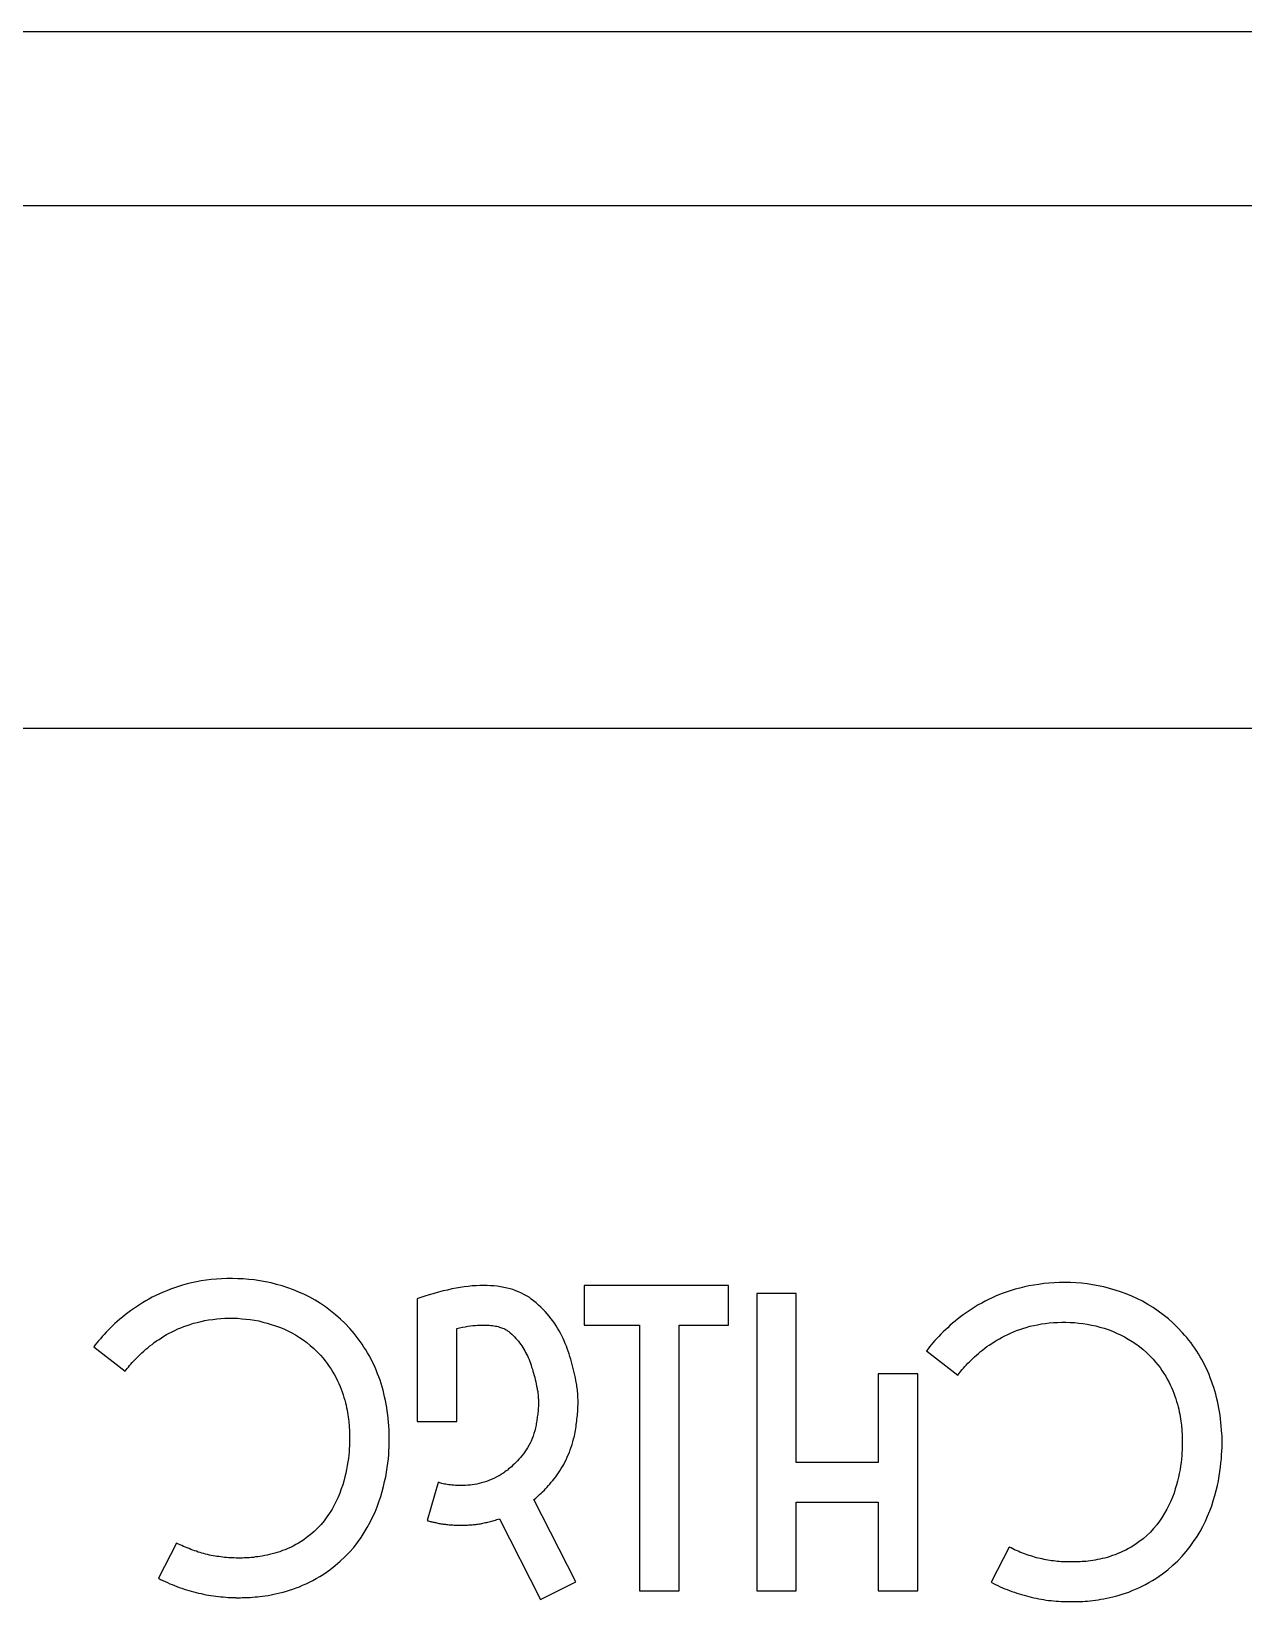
# Model space of a CAD drawing. Extents: x 22 to 393, y -202 to -22.
# Drawn here: x 341.2 to 358.58, y -44.67 to -22.15 of the extents above; entities that cross this region are included whole.
import ezdxf

# ---------------------------------------------------------------- set-up
doc = ezdxf.new("R2010")
doc.units = 0
doc.layers.get('0').update_dxf_attribs({"linetype": 'CONTINUOUS'})

msp = doc.modelspace()

# ---------------------------------------------------------------- linework, layer by layer
at = {"color": 7}
for points in [[(27.49804, -22.147459), (387.49986, -22.147459)], [(304.99812, -24.646819), (364.998, -24.646819)], [(364.998, -32.147439), (304.99812, -32.147439)], [(345.76258, -40.758039), (345.69654, -40.686919), (345.62796, -40.620879), (345.55938, -40.559919), (345.48826, -40.501499), (345.4146, -40.448159), (345.34094, -40.397359), (345.26474, -40.351639), (345.18854, -40.308459), (345.11234, -40.270359), (345.0336, -40.234799), (344.95486, -40.201779), (344.87358, -40.171299), (344.79484, -40.145899), (344.71356, -40.123039), (344.63482, -40.102719), (344.55354, -40.084939), (344.4748, -40.072239), (344.39352, -40.059539), (344.31478, -40.051919), (344.2335, -40.044299), (344.15476, -40.041759), (344.07856, -40.039219), (343.99982, -40.039219), (343.92362, -40.044299), (343.84996, -40.049379), (343.7763, -40.054459), (343.70264, -40.064619), (343.63152, -40.074779), (343.56294, -40.087479), (343.49436, -40.102719), (343.42832, -40.117959), (343.36482, -40.135739)], [(357.70566, -40.816459), (357.63962, -40.745339), (357.57104, -40.679299), (357.50246, -40.618339), (357.4288, -40.559919), (357.35768, -40.506579), (357.28402, -40.455779), (357.20782, -40.410059), (357.13162, -40.366879), (357.05288, -40.326239), (356.97668, -40.290679), (356.89794, -40.260199), (356.81666, -40.229719), (356.73792, -40.204319), (356.65664, -40.181459), (356.5779, -40.161139), (356.49662, -40.143359), (356.41534, -40.130659), (356.3366, -40.117959), (356.25532, -40.107799), (356.17658, -40.102719), (356.09784, -40.097639), (356.0191, -40.097639), (355.9429, -40.097639), (355.8667, -40.100179), (355.7905, -40.105259), (355.71684, -40.112879), (355.64572, -40.123039), (355.5746, -40.133199), (355.50348, -40.145899), (355.43744, -40.161139), (355.3714, -40.176379), (355.3079, -40.194159)], [(343.36482, -40.135739), (343.3064, -40.153519), (343.24798, -40.171299), (343.1921, -40.191619), (343.13876, -40.214479), (343.08542, -40.234799), (343.03208, -40.260199), (342.98128, -40.283059), (342.93048, -40.308459), (342.88222, -40.333859), (342.8365, -40.361799), (342.79078, -40.387199), (342.74506, -40.415139), (342.70188, -40.445619), (342.6587, -40.473559), (342.61806, -40.504039), (342.57742, -40.531979), (342.53932, -40.562459), (342.50122, -40.592939), (342.46312, -40.623419), (342.42756, -40.656439), (342.39454, -40.686919), (342.36152, -40.717399), (342.3285, -40.747879), (342.29802, -40.780899), (342.26754, -40.811379), (342.2396, -40.841859), (342.21166, -40.872339), (342.18626, -40.902819), (342.16086, -40.933299), (342.13546, -40.963779), (342.1126, -40.991719), (342.08974, -41.019659)], [(346.76842, -40.316079), (346.73794, -40.326239)], [(348.3991, -40.359259), (348.36608, -40.333859), (348.33306, -40.308459), (348.2975, -40.288139), (348.2594, -40.267819), (348.22384, -40.247499), (348.1832, -40.229719), (348.1451, -40.214479), (348.10192, -40.199239), (348.06128, -40.186539), (348.0181, -40.176379), (347.97238, -40.166219), (347.92666, -40.158599), (347.8784, -40.150979), (347.83014, -40.145899), (347.78188, -40.143359), (347.73108, -40.140819), (347.68028, -40.138279), (347.62694, -40.140819), (347.5736, -40.143359), (347.51772, -40.145899), (347.46184, -40.153519), (347.40342, -40.158599), (347.345, -40.168759), (347.28658, -40.178919), (347.22562, -40.189079), (347.16212, -40.204319), (347.10116, -40.217019), (347.03512, -40.234799), (346.97162, -40.252579), (346.90304, -40.272899), (346.837, -40.293219), (346.76842, -40.316079)], [(349.123, -40.138279), (349.123, -40.707239)], [(351.1931, -40.138279), (349.123, -40.138279)], [(351.1931, -40.707239), (351.1931, -40.138279)], [(352.16592, -40.255119), (351.5995, -40.255119)], [(351.5995, -40.255119), (351.5995, -44.519779)], [(352.16592, -42.678279), (352.16592, -40.255119)], [(355.3079, -40.194159), (355.24948, -40.211939), (355.19106, -40.229719), (355.13518, -40.250039), (355.0793, -40.270359), (355.02596, -40.293219), (354.97516, -40.316079), (354.92436, -40.341479), (354.87356, -40.366879), (354.8253, -40.392279), (354.77704, -40.417679), (354.73132, -40.445619), (354.68814, -40.473559), (354.64496, -40.501499), (354.60178, -40.531979), (354.56114, -40.559919), (354.5205, -40.590399), (354.47986, -40.620879), (354.4443, -40.651359), (354.4062, -40.681839), (354.37064, -40.712319), (354.33762, -40.745339), (354.3046, -40.775819), (354.27158, -40.806299), (354.2411, -40.836779), (354.21062, -40.869799), (354.18268, -40.900279), (354.15474, -40.930759), (354.1268, -40.961239), (354.1014, -40.991719), (354.07854, -41.019659), (354.05568, -41.050139), (354.03282, -41.078079)], [(346.73794, -40.326239), (346.72778, -40.328779)], [(346.72778, -40.328779), (346.72778, -40.331319)], [(346.72778, -40.331319), (346.72778, -42.091539)], [(349.00616, -41.504799), (348.99854, -41.466699), (348.99092, -41.426059), (348.98076, -41.387959), (348.97314, -41.349859), (348.96298, -41.311759), (348.95282, -41.273659), (348.94266, -41.235559), (348.9325, -41.197459), (348.9198, -41.159359), (348.90964, -41.121259), (348.89694, -41.083159), (348.8817, -41.045059), (348.869, -41.009499), (348.85376, -40.971399), (348.83598, -40.933299), (348.82074, -40.897739), (348.80296, -40.862179), (348.78264, -40.824079), (348.76486, -40.788519), (348.742, -40.752959), (348.72168, -40.717399), (348.69882, -40.681839), (348.67342, -40.648819), (348.64802, -40.613259), (348.62262, -40.580239), (348.59468, -40.547219), (348.5642, -40.514199), (348.53372, -40.481179), (348.50324, -40.450699), (348.47022, -40.420219), (348.43466, -40.387199), (348.3991, -40.359259)], [(342.53932, -41.367639), (342.55456, -41.347319), (342.5698, -41.329539), (342.58758, -41.309219), (342.60536, -41.288899), (342.62314, -41.266039), (342.64346, -41.245719), (342.66378, -41.222859), (342.6841, -41.199999), (342.70696, -41.177139), (342.73236, -41.151739), (342.75522, -41.128879), (342.78062, -41.103479), (342.80856, -41.080619), (342.8365, -41.055219), (342.86698, -41.032359), (342.89492, -41.006959), (342.92794, -40.984099), (342.95842, -40.958699), (342.99144, -40.935839), (343.027, -40.912979), (343.06256, -40.890119), (343.09812, -40.867259), (343.13622, -40.844399), (343.17432, -40.824079), (343.21496, -40.803759), (343.2556, -40.783439), (343.29624, -40.763119), (343.33942, -40.745339), (343.3826, -40.727559), (343.42832, -40.712319), (343.47404, -40.697079), (343.5223, -40.681839)], [(343.5223, -40.681839), (343.57564, -40.669139), (343.62898, -40.653899), (343.68232, -40.643739), (343.7382, -40.633579), (343.79662, -40.625959), (343.85504, -40.618339), (343.91346, -40.613259), (343.97188, -40.610719), (344.0303, -40.608179), (344.09126, -40.608179), (344.15222, -40.610719), (344.21318, -40.615799), (344.27414, -40.620879), (344.3351, -40.628499), (344.39606, -40.638659), (344.45702, -40.648819), (344.51798, -40.664059), (344.57894, -40.679299), (344.63736, -40.697079), (344.69832, -40.717399), (344.75674, -40.737719), (344.81516, -40.763119), (344.87358, -40.788519), (344.92946, -40.818999), (344.98534, -40.849479), (345.04122, -40.885039), (345.09456, -40.920599), (345.14536, -40.958699), (345.19616, -40.999339), (345.24696, -41.045059), (345.29522, -41.090779), (345.34094, -41.139039)], [(346.32646, -42.208379), (346.32392, -42.155039), (346.31884, -42.101699), (346.31376, -42.048359), (346.30868, -41.995019), (346.30106, -41.941679), (346.29344, -41.890879), (346.28328, -41.840079), (346.27312, -41.789279), (346.26296, -41.738479), (346.2528, -41.690219), (346.2401, -41.641959), (346.22486, -41.593699), (346.21216, -41.545439), (346.19692, -41.499719), (346.17914, -41.451459), (346.16136, -41.405739), (346.14358, -41.362559), (346.1258, -41.316839), (346.10548, -41.273659), (346.08516, -41.230479), (346.0623, -41.187299), (346.03944, -41.144119), (346.01658, -41.103479), (345.99118, -41.062839), (345.96578, -41.022199), (345.94038, -40.981559), (345.91244, -40.943459), (345.8845, -40.905359), (345.85656, -40.867259), (345.82608, -40.829159), (345.7956, -40.793599), (345.76258, -40.758039)], [(347.29674, -40.755499), (347.33738, -40.747879), (347.38056, -40.737719), (347.41866, -40.732639), (347.45676, -40.725019), (347.49232, -40.719939), (347.52788, -40.714859), (347.56344, -40.712319), (347.59392, -40.709779), (347.62694, -40.707239), (347.65488, -40.707239), (347.68536, -40.707239), (347.7133, -40.707239), (347.7387, -40.707239), (347.7641, -40.709779), (347.78696, -40.712319), (347.80982, -40.714859), (347.83268, -40.717399), (347.853, -40.722479), (347.87078, -40.725019), (347.8911, -40.730099), (347.90888, -40.735179), (347.92412, -40.740259), (347.93936, -40.745339), (347.9546, -40.750419), (347.96984, -40.758039), (347.98254, -40.763119), (347.9927, -40.768199), (348.0054, -40.775819), (348.01556, -40.780899), (348.02572, -40.788519), (348.03334, -40.796139), (348.0435, -40.801219)], [(347.29674, -42.091539), (347.29674, -40.755499)], [(349.123, -40.707239), (349.91802, -40.707239)], [(349.91802, -40.707239), (349.91802, -44.519779)], [(350.48698, -40.707239), (351.1931, -40.707239)], [(350.48698, -44.519779), (350.48698, -40.707239)], [(354.4824, -41.426059), (354.49764, -41.405739), (354.51288, -41.387959), (354.52812, -41.367639), (354.5459, -41.344779), (354.56622, -41.324459), (354.584, -41.301599), (354.60432, -41.281279), (354.62718, -41.255879), (354.65004, -41.233019), (354.6729, -41.210159), (354.6983, -41.187299), (354.7237, -41.161899), (354.75164, -41.139039), (354.77958, -41.113639), (354.80752, -41.088239), (354.838, -41.065379), (354.86848, -41.039979), (354.9015, -41.017119), (354.93452, -40.994259), (354.97008, -40.971399), (355.00564, -40.948539), (355.0412, -40.925679), (355.0793, -40.902819), (355.1174, -40.882499), (355.15804, -40.862179), (355.19868, -40.841859), (355.23932, -40.821539), (355.2825, -40.803759), (355.32568, -40.785979), (355.3714, -40.770739), (355.41712, -40.755499), (355.46538, -40.740259)], [(355.46538, -40.740259), (355.51618, -40.725019), (355.57206, -40.712319), (355.6254, -40.702159), (355.68128, -40.691999), (355.7397, -40.684379), (355.79558, -40.676759), (355.854, -40.671679), (355.91496, -40.669139), (355.97338, -40.666599), (356.03434, -40.666599), (356.0953, -40.669139), (356.15626, -40.671679), (356.21722, -40.679299), (356.27818, -40.686919), (356.33914, -40.694539), (356.4001, -40.707239), (356.46106, -40.719939), (356.51948, -40.735179), (356.58044, -40.752959), (356.6414, -40.773279), (356.69982, -40.796139), (356.75824, -40.821539), (356.81666, -40.846939), (356.87254, -40.877419), (356.92842, -40.907899), (356.98176, -40.940919), (357.03764, -40.979019), (357.08844, -41.017119), (357.13924, -41.057759), (357.19004, -41.100939), (357.2383, -41.149199), (357.28402, -41.197459)], [(348.0435, -40.801219), (348.06382, -40.818999), (348.08668, -40.839319), (348.107, -40.857099), (348.12478, -40.877419), (348.1451, -40.897739), (348.16288, -40.918059), (348.18066, -40.938379), (348.19844, -40.961239), (348.21368, -40.984099), (348.22892, -41.004419), (348.24416, -41.027279), (348.25686, -41.052679), (348.2721, -41.075539), (348.2848, -41.100939), (348.2975, -41.123799), (348.3102, -41.149199), (348.32036, -41.174599), (348.33306, -41.202539), (348.34322, -41.227939), (348.35338, -41.255879), (348.36354, -41.283819), (348.37116, -41.311759), (348.38132, -41.339699), (348.38894, -41.367639), (348.3991, -41.398119), (348.40672, -41.428599), (348.41434, -41.459079), (348.42196, -41.489559), (348.42958, -41.520039), (348.43466, -41.550519), (348.44228, -41.583539), (348.4499, -41.616559)], [(358.26954, -42.266799), (358.267, -42.213459), (358.26192, -42.157579), (358.25684, -42.104239), (358.25176, -42.053439), (358.24414, -42.000099), (358.23652, -41.949299), (358.22636, -41.898499), (358.2162, -41.847699), (358.20604, -41.796899), (358.19334, -41.748639), (358.18318, -41.697839), (358.16794, -41.652119), (358.15524, -41.603859), (358.13746, -41.555599), (358.12222, -41.509879), (358.10444, -41.464159), (358.08666, -41.418439), (358.06888, -41.375259), (358.04856, -41.329539), (358.02824, -41.286359), (358.00538, -41.245719), (357.98252, -41.202539), (357.95966, -41.161899), (357.93426, -41.118719), (357.90886, -41.080619), (357.88346, -41.039979), (357.85552, -41.001879), (357.82758, -40.963779), (357.7971, -40.925679), (357.76916, -40.887579), (357.73614, -40.852019), (357.70566, -40.816459)], [(342.08974, -41.019659), (342.53932, -41.367639)], [(345.34094, -41.139039), (345.3765, -41.179679), (345.40952, -41.220319), (345.44, -41.260959), (345.46794, -41.301599), (345.49588, -41.342239), (345.52128, -41.382879), (345.54414, -41.423519), (345.567, -41.466699), (345.58732, -41.507339), (345.6051, -41.547979), (345.62288, -41.588619), (345.64066, -41.629259), (345.65336, -41.667359), (345.6686, -41.707999), (345.67876, -41.746099), (345.69146, -41.784199), (345.69908, -41.822299), (345.70924, -41.857859), (345.71686, -41.893419), (345.72448, -41.928979), (345.72956, -41.961999), (345.73464, -41.995019), (345.73972, -42.025499), (345.7448, -42.055979), (345.74734, -42.083919), (345.74988, -42.111859), (345.75242, -42.137259), (345.75496, -42.160119), (345.75496, -42.182979), (345.7575, -42.203299), (345.7575, -42.221079), (345.76004, -42.238859)], [(354.03282, -41.078079), (354.4824, -41.426059)], [(357.28402, -41.197459), (357.31958, -41.238099), (357.3526, -41.276199), (357.38308, -41.316839), (357.41102, -41.357479), (357.43896, -41.400659), (357.46436, -41.441299), (357.48722, -41.481939), (357.51008, -41.522579), (357.5304, -41.563219), (357.54818, -41.603859), (357.56596, -41.644499), (357.5812, -41.685139), (357.59644, -41.725779), (357.60914, -41.763879), (357.62184, -41.804519), (357.632, -41.842619), (357.64216, -41.878179), (357.65232, -41.916279), (357.65994, -41.951839), (357.66756, -41.984859), (357.67264, -42.020419), (357.67772, -42.050899), (357.6828, -42.083919), (357.68534, -42.114399), (357.69042, -42.142339), (357.69296, -42.167739), (357.6955, -42.193139), (357.69804, -42.218539), (357.69804, -42.241399), (357.70058, -42.261719), (357.70058, -42.279499), (357.70058, -42.297279)], [(353.34194, -41.408279), (353.34194, -42.678279)], [(353.9109, -41.408279), (353.34194, -41.408279)], [(353.9109, -44.519779), (353.9109, -41.408279)], [(348.4499, -41.616559), (348.45244, -41.631799), (348.45498, -41.644499), (348.45752, -41.659739), (348.46006, -41.674979), (348.46006, -41.690219), (348.4626, -41.707999), (348.46514, -41.723239), (348.46514, -41.738479), (348.46514, -41.756259), (348.46768, -41.771499), (348.46768, -41.789279), (348.46768, -41.804519), (348.46768, -41.822299), (348.46768, -41.840079), (348.46768, -41.857859), (348.46768, -41.875639), (348.46514, -41.893419), (348.46514, -41.911199), (348.4626, -41.928979), (348.4626, -41.946759), (348.46006, -41.964539), (348.45752, -41.984859), (348.45498, -42.002639), (348.45244, -42.022959), (348.4499, -42.043279), (348.44736, -42.061059), (348.44482, -42.081379), (348.44228, -42.101699), (348.4372, -42.122019), (348.43466, -42.142339), (348.42958, -42.162659), (348.4245, -42.182979)], [(348.9833, -42.299819), (348.98838, -42.271879), (348.99346, -42.243939), (348.99854, -42.218539), (349.00362, -42.190599), (349.0087, -42.162659), (349.01124, -42.134719), (349.01632, -42.109319), (349.01886, -42.081379), (349.0214, -42.055979), (349.02394, -42.030579), (349.02648, -42.005179), (349.02902, -41.977239), (349.03156, -41.951839), (349.0341, -41.926439), (349.0341, -41.901039), (349.0341, -41.875639), (349.03664, -41.852779), (349.03664, -41.827379), (349.03664, -41.801979), (349.03664, -41.779119), (349.0341, -41.753719), (349.0341, -41.730859), (349.03156, -41.707999), (349.03156, -41.682599), (349.02902, -41.659739), (349.02648, -41.636879), (349.02394, -41.614019), (349.0214, -41.591159), (349.01886, -41.570839), (349.01378, -41.547979), (349.01124, -41.525119), (349.00616, -41.504799)], [(346.72778, -42.091539), (347.29674, -42.091539)], [(345.76004, -42.238859), (345.76004, -42.256639), (345.76004, -42.279499), (345.76004, -42.304899), (345.76004, -42.332839), (345.76004, -42.365859), (345.76004, -42.401419), (345.7575, -42.442059), (345.75496, -42.482699), (345.75242, -42.525879), (345.74734, -42.571599), (345.74226, -42.622399), (345.73464, -42.670659), (345.72702, -42.723999), (345.71686, -42.777339), (345.7067, -42.830679), (345.69146, -42.886559), (345.67622, -42.944979), (345.66098, -43.000859), (345.64066, -43.059279), (345.62034, -43.117699), (345.59494, -43.176119), (345.56954, -43.234539), (345.53906, -43.290419), (345.50858, -43.348839), (345.47302, -43.404719), (345.43492, -43.460599), (345.39428, -43.513939), (345.3511, -43.567279), (345.30284, -43.618079), (345.25204, -43.668879), (345.19616, -43.714599), (345.13774, -43.760319)], [(345.47556, -44.220059), (345.5543, -44.159099), (345.62542, -44.095599), (345.694, -44.032099), (345.7575, -43.966059), (345.81846, -43.897479), (345.8718, -43.826359), (345.92514, -43.755239), (345.97086, -43.684119), (346.01404, -43.610459), (346.05468, -43.536799), (346.09024, -43.463139), (346.1258, -43.389479), (346.15374, -43.315819), (346.18168, -43.242159), (346.20708, -43.168499), (346.2274, -43.094839), (346.24772, -43.023719), (346.26296, -42.952599), (346.2782, -42.884019), (346.2909, -42.817979), (346.30106, -42.751939), (346.30868, -42.688439), (346.3163, -42.624939), (346.32138, -42.566519), (346.32392, -42.510639), (346.32646, -42.457299), (346.329, -42.406499), (346.329, -42.360779), (346.329, -42.315059), (346.329, -42.276959), (346.329, -42.241399), (346.32646, -42.208379)], [(348.4245, -42.182979), (348.41688, -42.223619), (348.40418, -42.261719), (348.39402, -42.299819), (348.37878, -42.335379), (348.36354, -42.370939), (348.3483, -42.403959), (348.33052, -42.436979), (348.31274, -42.467459), (348.29242, -42.497939), (348.2721, -42.528419), (348.25178, -42.556359), (348.23146, -42.584299), (348.21114, -42.609699), (348.18828, -42.632559), (348.16796, -42.655419), (348.1451, -42.678279), (348.12478, -42.698599), (348.10192, -42.718919), (348.0816, -42.739239), (348.06128, -42.754479), (348.04096, -42.772259), (348.02318, -42.787499), (348.0054, -42.800199), (347.98762, -42.812899), (347.97238, -42.825599), (347.95714, -42.835759), (347.94444, -42.843379), (347.93174, -42.850999), (347.92158, -42.858619), (347.91142, -42.863699), (347.9038, -42.868779), (347.89872, -42.871319)], [(348.40418, -43.209139), (348.4245, -43.193899), (348.44482, -43.176119), (348.46514, -43.158339), (348.48546, -43.140559), (348.50578, -43.120239), (348.5261, -43.099919), (348.54896, -43.079599), (348.56928, -43.056739), (348.5896, -43.036419), (348.61246, -43.011019), (348.63278, -42.988159), (348.6531, -42.962759), (348.67596, -42.937359), (348.69628, -42.911959), (348.7166, -42.884019), (348.73692, -42.856079), (348.75724, -42.828139), (348.77502, -42.797659), (348.79534, -42.767179), (348.81312, -42.736699), (348.8309, -42.706219), (348.84868, -42.673199), (348.86646, -42.640179), (348.8817, -42.604619), (348.89694, -42.569059), (348.91218, -42.533499), (348.92488, -42.497939), (348.94012, -42.459839), (348.95028, -42.421739), (348.96298, -42.381099), (348.97314, -42.340459), (348.9833, -42.299819)], [(357.70058, -42.297279), (357.70312, -42.315059), (357.70312, -42.335379), (357.70312, -42.363319), (357.70312, -42.391259), (357.70312, -42.424279), (357.70312, -42.459839), (357.70058, -42.497939), (357.69804, -42.541119), (357.6955, -42.584299), (357.69042, -42.630019), (357.68534, -42.678279), (357.67772, -42.729079), (357.6701, -42.779879), (357.65994, -42.835759), (357.64724, -42.889099), (357.63454, -42.944979), (357.6193, -43.000859), (357.60152, -43.059279), (357.58374, -43.117699), (357.56088, -43.176119), (357.53802, -43.234539), (357.51008, -43.290419), (357.48214, -43.348839), (357.44912, -43.407259), (357.4161, -43.463139), (357.378, -43.519019), (357.33736, -43.572359), (357.29164, -43.625699), (357.24592, -43.676499), (357.19512, -43.724759), (357.13924, -43.773019), (357.08082, -43.818739)], [(357.41864, -44.275939), (357.49484, -44.217519), (357.5685, -44.154019), (357.63708, -44.090519), (357.70058, -44.021939), (357.759, -43.955899), (357.81488, -43.884779), (357.86568, -43.813659), (357.91394, -43.742539), (357.95712, -43.668879), (357.99776, -43.595219), (358.03332, -43.521559), (358.06634, -43.447899), (358.09682, -43.374239), (358.12476, -43.300579), (358.14762, -43.226919), (358.17048, -43.153259), (358.18826, -43.082139), (358.20604, -43.011019), (358.22128, -42.942439), (358.23144, -42.873859), (358.2416, -42.810359), (358.25176, -42.744319), (358.25684, -42.683359), (358.26446, -42.624939), (358.267, -42.569059), (358.26954, -42.515719), (358.27208, -42.464919), (358.27208, -42.416659), (358.27208, -42.373479), (358.27208, -42.335379), (358.27208, -42.297279), (358.26954, -42.266799)], [(353.34194, -42.678279), (352.16592, -42.678279)], [(347.03004, -42.965299), (346.87256, -43.511399)], [(347.89872, -42.871319), (347.86316, -42.889099), (347.8276, -42.906879), (347.79204, -42.922119), (347.75902, -42.937359), (347.72346, -42.950059), (347.6879, -42.960219), (347.65234, -42.970379), (347.61932, -42.980539), (347.5863, -42.988159), (347.55328, -42.993239), (347.52026, -42.998319), (347.48724, -43.003399), (347.45422, -43.005939), (347.42374, -43.008479), (347.39326, -43.008479), (347.36278, -43.011019), (347.33484, -43.011019), (347.3069, -43.008479), (347.27896, -43.008479), (347.25356, -43.005939), (347.22816, -43.003399), (347.2053, -43.000859), (347.18244, -42.998319), (347.15958, -42.993239), (347.13926, -42.990699), (347.11894, -42.988159), (347.10116, -42.983079), (347.08338, -42.980539), (347.06814, -42.975459), (347.05544, -42.972919), (347.04274, -42.967839), (347.03004, -42.965299)], [(349.00616, -44.390239), (348.40418, -43.209139)], [(352.16592, -43.247239), (353.34194, -43.247239)], [(352.16592, -44.519779), (352.16592, -43.247239)], [(353.34194, -43.247239), (353.34194, -44.519779)], [(346.87256, -43.511399), (346.88018, -43.513939), (346.89034, -43.516479), (346.9005, -43.519019), (346.9132, -43.524099), (346.92336, -43.526639), (346.93352, -43.529179), (346.94622, -43.531719), (346.95892, -43.534259), (346.97162, -43.536799), (346.98432, -43.539339), (346.99702, -43.541879), (347.01226, -43.546959), (347.0275, -43.549499), (347.0402, -43.552039), (347.05544, -43.554579), (347.07068, -43.557119), (347.08592, -43.559659), (347.1037, -43.562199), (347.11894, -43.564739), (347.13672, -43.564739), (347.15196, -43.567279), (347.16974, -43.569819), (347.18752, -43.572359), (347.2053, -43.572359), (347.22308, -43.574899), (347.24086, -43.574899), (347.26118, -43.577439), (347.27896, -43.577439), (347.29928, -43.577439), (347.31706, -43.579979), (347.33738, -43.579979), (347.3577, -43.579979)], [(347.3577, -43.579979), (347.37294, -43.579979), (347.38818, -43.579979), (347.40342, -43.579979), (347.4212, -43.577439), (347.43644, -43.577439), (347.45168, -43.577439), (347.46946, -43.574899), (347.4847, -43.574899), (347.50248, -43.572359), (347.51772, -43.572359), (347.5355, -43.569819), (347.55328, -43.567279), (347.56852, -43.567279), (347.5863, -43.564739), (347.60408, -43.562199), (347.62186, -43.559659), (347.6371, -43.557119), (347.65488, -43.552039), (347.67266, -43.549499), (347.69044, -43.546959), (347.70822, -43.541879), (347.726, -43.539339), (347.74378, -43.534259), (347.76156, -43.529179), (347.77934, -43.526639), (347.79712, -43.521559), (347.81744, -43.516479), (347.83522, -43.511399), (347.853, -43.506319), (347.87078, -43.498699), (347.88856, -43.493619), (347.90888, -43.485999)], [(347.90888, -43.485999), (348.49816, -44.646779)], [(344.1319, -44.049879), (344.10396, -44.047339), (344.07856, -44.047339), (344.05062, -44.047339), (344.02268, -44.044799), (343.99474, -44.042259), (343.9668, -44.039719), (343.9414, -44.037179), (343.91346, -44.034639), (343.88552, -44.029559), (343.85758, -44.027019), (343.83218, -44.021939), (343.80424, -44.016859), (343.7763, -44.011779), (343.7509, -44.006699), (343.72296, -43.999079), (343.69502, -43.993999), (343.66962, -43.986379), (343.64168, -43.978759), (343.61628, -43.971139), (343.58834, -43.963519), (343.56294, -43.953359), (343.535, -43.945739), (343.5096, -43.935579), (343.4842, -43.925419), (343.4588, -43.915259), (343.43086, -43.905099), (343.40546, -43.894939), (343.38006, -43.884779), (343.35466, -43.872079), (343.32926, -43.859379), (343.30386, -43.849219), (343.27846, -43.836519), (343.01938, -44.339439)], [(345.13774, -43.760319), (345.10218, -43.788259), (345.06408, -43.811119), (345.02598, -43.836519), (344.98788, -43.856839), (344.94978, -43.877159), (344.91168, -43.897479), (344.87358, -43.912719), (344.83548, -43.930499), (344.79738, -43.943199), (344.75928, -43.958439), (344.72118, -43.971139), (344.68562, -43.981299), (344.64752, -43.991459), (344.61196, -43.999079), (344.5764, -44.009239), (344.54338, -44.014319), (344.50782, -44.021939), (344.4748, -44.027019), (344.44432, -44.032099), (344.4113, -44.034639), (344.38082, -44.039719), (344.35288, -44.042259), (344.32494, -44.044799), (344.297, -44.044799), (344.2716, -44.047339), (344.2462, -44.047339), (344.22334, -44.049879), (344.20302, -44.049879), (344.1827, -44.049879), (344.16492, -44.049879), (344.14714, -44.049879), (344.1319, -44.049879)], [(355.22154, -43.892399), (354.95992, -44.397859)], [(356.07498, -44.105759), (356.04704, -44.105759), (356.0191, -44.105759), (355.9937, -44.103219), (355.96576, -44.103219), (355.93782, -44.100679), (355.90988, -44.098139), (355.88194, -44.095599), (355.85654, -44.090519), (355.8286, -44.087979), (355.80066, -44.082899), (355.77272, -44.080359), (355.74732, -44.075279), (355.71938, -44.070199), (355.69144, -44.062579), (355.66604, -44.057499), (355.6381, -44.049879), (355.6127, -44.044799), (355.58476, -44.037179), (355.55936, -44.029559), (355.53142, -44.019399), (355.50602, -44.011779), (355.47808, -44.004159), (355.45268, -43.993999), (355.42728, -43.983839), (355.39934, -43.973679), (355.37394, -43.963519), (355.34854, -43.953359), (355.32314, -43.940659), (355.29774, -43.930499), (355.27234, -43.917799), (355.24694, -43.905099), (355.22154, -43.892399)], [(357.08082, -43.818739), (357.04272, -43.844139), (357.00716, -43.869539), (356.96906, -43.892399), (356.93096, -43.915259), (356.89286, -43.935579), (356.85476, -43.953359), (356.81412, -43.971139), (356.77602, -43.986379), (356.74046, -44.001619), (356.70236, -44.014319), (356.66426, -44.027019), (356.6287, -44.039719), (356.5906, -44.049879), (356.55504, -44.057499), (356.51948, -44.065119), (356.48646, -44.072739), (356.4509, -44.080359), (356.41788, -44.085439), (356.38486, -44.090519), (356.35438, -44.093059), (356.3239, -44.098139), (356.29596, -44.100679), (356.26548, -44.100679), (356.24008, -44.103219), (356.21468, -44.105759), (356.18928, -44.105759), (356.16642, -44.105759), (356.1461, -44.105759), (356.12578, -44.105759), (356.10546, -44.105759), (356.09022, -44.105759), (356.07498, -44.105759)], [(343.01938, -44.339439), (343.04986, -44.357219), (343.08288, -44.372459), (343.1159, -44.387699), (343.14892, -44.402939), (343.18194, -44.418179), (343.21496, -44.430879), (343.25052, -44.446119), (343.28354, -44.458819), (343.31656, -44.471519), (343.35212, -44.484219), (343.38514, -44.494379), (343.4207, -44.504539), (343.45372, -44.517239), (343.48928, -44.527399), (343.52484, -44.535019), (343.5604, -44.545179), (343.59342, -44.552799), (343.62898, -44.560419), (343.66454, -44.568039), (343.7001, -44.575659), (343.73566, -44.580739), (343.77122, -44.588359), (343.80678, -44.593439), (343.84234, -44.598519), (343.8779, -44.603599), (343.91346, -44.606139), (343.94902, -44.608679), (343.98458, -44.611219), (344.02014, -44.613759), (344.0557, -44.616299), (344.09126, -44.616299), (344.12682, -44.616299), (344.12936, -44.616299), (344.12936, -44.618839), (344.1319, -44.618839), (344.1319, -44.618839), (344.13444, -44.618839), (344.13444, -44.618839), (344.13698, -44.618839), (344.13698, -44.618839), (344.13952, -44.618839), (344.13952, -44.618839), (344.14206, -44.618839), (344.1446, -44.618839), (344.1446, -44.618839), (344.14714, -44.618839), (344.14714, -44.618839), (344.14968, -44.618839), (344.14968, -44.618839), (344.15222, -44.618839), (344.15222, -44.618839), (344.15476, -44.618839), (344.1573, -44.618839), (344.1573, -44.618839), (344.15984, -44.618839), (344.15984, -44.618839), (344.16238, -44.618839), (344.16492, -44.618839), (344.16492, -44.618839), (344.16746, -44.618839), (344.16746, -44.618839), (344.17, -44.618839), (344.17254, -44.618839), (344.17254, -44.618839), (344.1954, -44.618839), (344.2208, -44.616299), (344.2462, -44.616299), (344.27414, -44.616299), (344.30462, -44.613759), (344.3351, -44.613759), (344.36812, -44.611219), (344.40368, -44.608679), (344.43924, -44.606139), (344.4748, -44.601059), (344.5129, -44.595979), (344.551, -44.590899), (344.59164, -44.585819), (344.63482, -44.578199), (344.67546, -44.568039), (344.71864, -44.560419), (344.76182, -44.550259), (344.80754, -44.537559), (344.85326, -44.524859), (344.89898, -44.512159), (344.9447, -44.494379), (344.99296, -44.479139), (345.04122, -44.461359), (345.08694, -44.441039), (345.1352, -44.418179), (345.18346, -44.395319), (345.23426, -44.369919), (345.28252, -44.344519), (345.33078, -44.316579), (345.37904, -44.286099), (345.4273, -44.253079), (345.47556, -44.220059)], [(356.11562, -44.674719), (356.13848, -44.674719), (356.16388, -44.674719), (356.18928, -44.674719), (356.21722, -44.674719), (356.2477, -44.672179), (356.27818, -44.672179), (356.3112, -44.669639), (356.34422, -44.667099), (356.37978, -44.662019), (356.41788, -44.659479), (356.45598, -44.654399), (356.49408, -44.649319), (356.53472, -44.641699), (356.57536, -44.634079), (356.61854, -44.626459), (356.66172, -44.616299), (356.7049, -44.606139), (356.75062, -44.595979), (356.79634, -44.583279), (356.84206, -44.568039), (356.88778, -44.552799), (356.93604, -44.537559), (356.98176, -44.517239), (357.03002, -44.496919), (357.07828, -44.476599), (357.12654, -44.453739), (357.1748, -44.428339), (357.22306, -44.402939), (357.27386, -44.372459), (357.32212, -44.344519), (357.37038, -44.311499), (357.41864, -44.275939)], [(348.49816, -44.646779), (349.00616, -44.390239)], [(349.91802, -44.519779), (350.48698, -44.519779)], [(351.5995, -44.519779), (352.16592, -44.519779)], [(353.34194, -44.519779), (353.9109, -44.519779)], [(354.95992, -44.397859), (354.99294, -44.415639), (355.02596, -44.430879), (355.05898, -44.446119), (355.092, -44.461359), (355.12502, -44.476599), (355.15804, -44.489299), (355.19106, -44.501999), (355.22662, -44.517239), (355.25964, -44.529939), (355.2952, -44.540099), (355.32822, -44.552799), (355.36378, -44.562959), (355.3968, -44.573119), (355.43236, -44.583279), (355.46792, -44.593439), (355.50094, -44.603599), (355.5365, -44.611219), (355.57206, -44.618839), (355.60762, -44.626459), (355.64318, -44.634079), (355.67874, -44.639159), (355.7143, -44.646779), (355.74986, -44.651859), (355.78542, -44.656939), (355.82098, -44.659479), (355.85654, -44.664559), (355.8921, -44.667099), (355.92766, -44.669639), (355.96322, -44.672179), (355.99878, -44.674719), (356.03434, -44.674719), (356.0699, -44.674719)], [(356.0699, -44.674719), (356.07244, -44.674719), (356.07244, -44.674719), (356.07498, -44.674719), (356.07498, -44.674719), (356.07752, -44.674719), (356.07752, -44.674719), (356.08006, -44.674719), (356.08006, -44.674719), (356.0826, -44.674719), (356.0826, -44.674719), (356.08514, -44.674719), (356.08514, -44.674719), (356.08768, -44.674719), (356.08768, -44.674719), (356.09022, -44.674719), (356.09276, -44.674719), (356.09276, -44.674719), (356.0953, -44.674719), (356.0953, -44.674719), (356.09784, -44.674719), (356.09784, -44.674719), (356.10038, -44.674719), (356.10292, -44.674719), (356.10292, -44.674719), (356.10546, -44.674719), (356.10546, -44.674719), (356.108, -44.674719), (356.11054, -44.674719), (356.11054, -44.674719), (356.11308, -44.674719), (356.11308, -44.674719), (356.11562, -44.674719)]]:
    msp.add_lwpolyline(points, dxfattribs=at)

doc.saveas('drawing.dxf')
